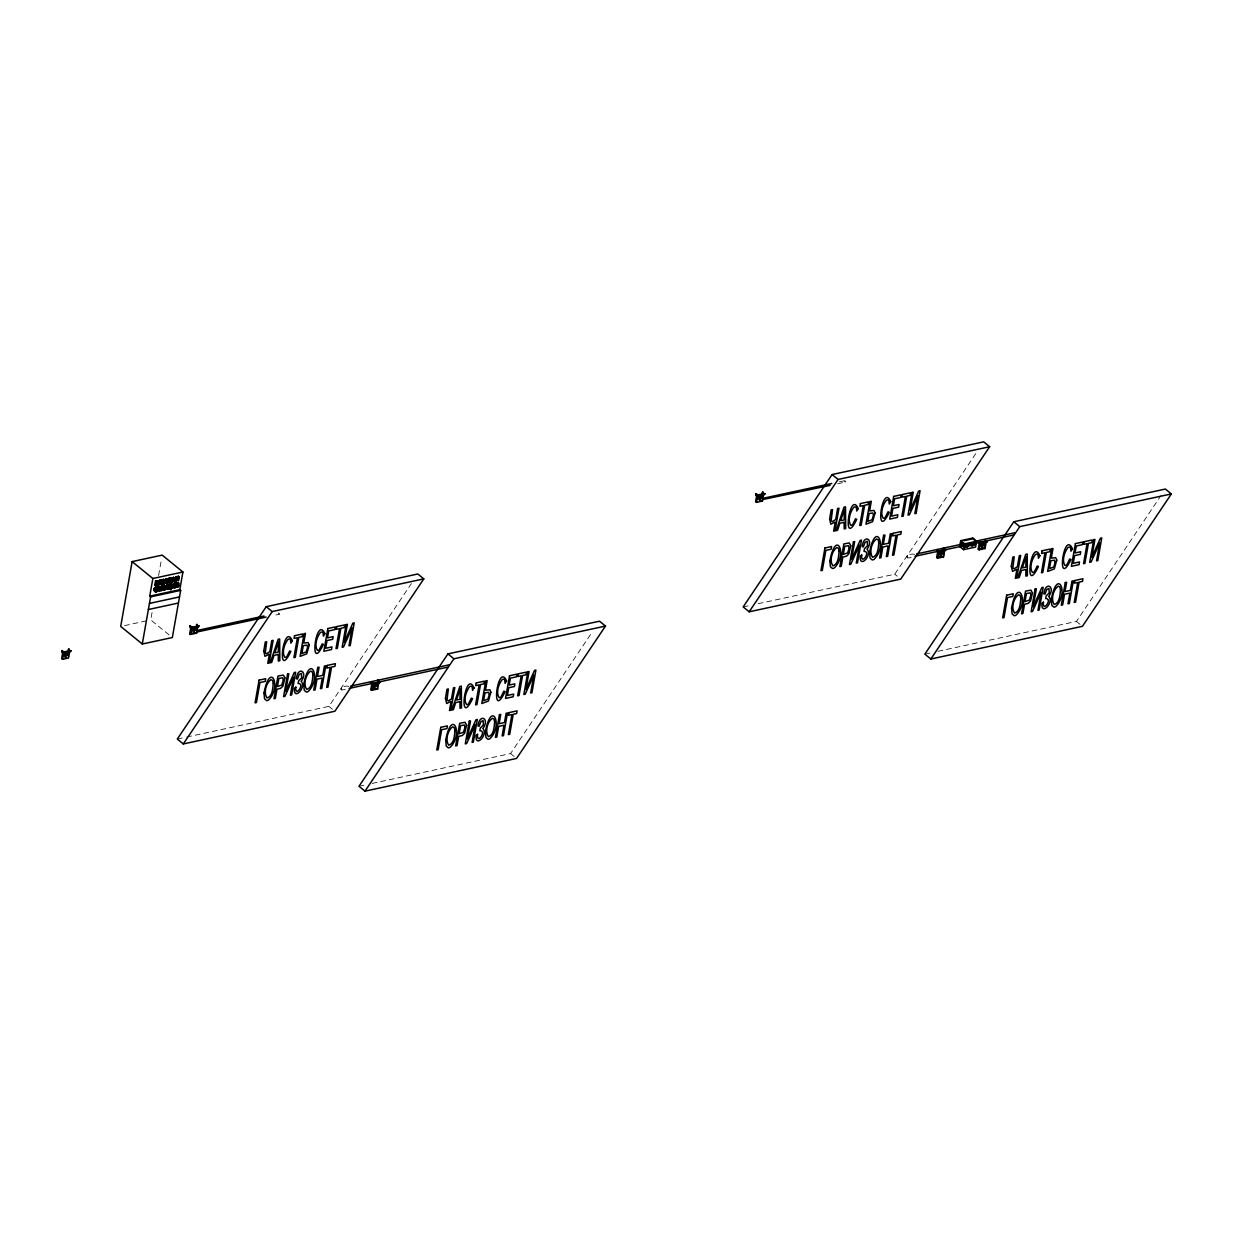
<?xml version="1.0" encoding="UTF-8"?>
<svg xmlns="http://www.w3.org/2000/svg" width="1233" height="1233" viewBox="0 0 1233 1233"><rect width="100%" height="100%" fill="white"/><g stroke="black" fill="none" stroke-linecap="round" stroke-linejoin="round"><path stroke-width="0.75" stroke-dasharray="5 3.75" d="M152.06 612.524L150.75 619.937L169.46 635.18M158.595 575.487L161.538 558.826M844.62 480.87L845.114 482.118L845.221 480.839M186.676 737.041L328.887 706.37L411.375 583.563M372.104 783.433L510.585 753.563L591.994 632.359M758.141 603.692L894.757 574.224L977.245 451.417M937.974 651.301L1076.44 621.432L1161.07 495.435M348.862 686.488C343.144 684.207 336.332 692.145 345.456 689.216M914.732 554.341C906.132 552.6 903.28 561.061 913.175 556.669M278.92 612.816L279.367 614.219L273.634 615.467M341.741 690.018L341.433 688.091M907.611 557.871L907.303 555.944M124.456 625.609L147.004 620.738M839.272 481.856L844.882 480.639M837.639 483.737L845.114 482.118M743.175 606.929L750.666 605.311M177.305 739.06L184.796 737.442M924.873 654.122L930.483 652.92M359.003 786.269L364.614 785.051M279.136 614.234L278.689 613.34M1076.44 621.432L1080.046 624.36M894.757 574.224L897.146 576.181M510.585 753.563L514.176 756.507M328.887 706.37L332.478 709.299"/><path stroke-width="1.5" d="M167.981 580.003L166.594 578.662L164.652 580.604M168.844 580.45C162.987 589.297 166.809 575.657 167.981 579.741M161.831 582.269C169.091 582.438 157.747 585.629 163.897 581.36M164.513 583.317C157.362 573.437 168.536 589.127 161.369 582.5M179.155 576.905C175.841 579.541 173.36 577.599 178.292 576.196L179.155 576.905C178.477 584.596 178.508 576.196 175.949 581.282L174.778 581.529L174.562 580.466L171.988 582.13L170.817 579.664M171.926 581.082L171.017 578.03L168.859 578.231L168.197 582.053L171.418 582.007L171.063 580.373M171.849 580.543L171.88 578.724L168.859 578.231M176.18 584.92L178.184 583.718L177.968 584.981C173.992 584.319 180.65 590.006 178.723 583.194L175.872 582.947L174.839 584.504M173.699 579.757L173.915 580.82L175.086 580.573L178.615 577.429L178.4 578.693L176.612 578.631L177.768 579.248M66.705 654.893L65.596 655.139M158.564 583.964L155.682 582.654L155.897 581.467L158.672 581.329L155.512 581.113L154.834 584.935L155.697 585.644L158.564 583.964L155.682 582.654M759.682 498.224L760.083 497.901M375.202 688.523C375.109 688.245 376.08 686.488 370.809 689.617L371.919 683.329M170.724 578.832L169.26 578.585L169.815 579.572M61.866 650.762L62.821 652.719L64.363 652.18A1.649 0.94 77.8 0 1 63.669 653.028L62.713 652.257A1.649 0.94 77.8 0 1 62.467 650.639L61.866 650.762A1.649 0.94 77.8 0 0 62.112 652.38L63.068 653.166A1.649 0.94 77.8 0 0 63.762 652.319L64.363 652.18M62.467 650.639L63.222 652.473L64.131 651.995M68.478 649.298L69.433 651.255L70.975 650.716A1.649 0.94 77.8 0 1 69.772 651.378A1.649 0.94 77.8 0 1 69.079 649.174L68.478 649.298A1.649 0.94 77.8 0 0 68.74 650.932L69.68 651.702A1.649 0.94 77.8 0 0 70.373 650.854L70.975 650.716M69.079 649.174L69.849 651.024L70.743 650.531M189.928 625.932C191.531 629.246 192.903 627.412 189.928 625.932A1.649 0.94 77.8 0 0 190.19 627.551L191.13 628.321A1.649 0.94 77.8 0 0 191.824 627.474M198.806 625.701C197.419 626.518 195.662 622.742 197.758 626.873A1.649 0.94 77.8 0 0 198.451 626.025L190.868 627.289L189.712 633.777L190.576 634.471L196.586 633.176L197.742 626.703C196.741 625.408 195.877 628.476 191.732 627.998L190.868 627.289M371.256 681.957L371.78 683.606L372.921 683.313A1.649 0.94 77.8 0 1 372.227 684.161L371.272 683.39A1.649 0.94 77.8 0 1 371.025 681.772L371.857 682.45M370.809 689.617L371.672 690.31L377.683 689.016L378.824 682.543L377.899 681.926A1.649 0.94 77.8 0 1 377.637 680.308L378.839 682.712A1.649 0.94 77.8 0 0 379.533 681.864L377.93 681.988M378.469 680.369L378.993 682.019L380.134 681.726A1.649 0.94 77.8 0 1 378.932 682.373A1.649 0.94 77.8 0 1 378.238 680.184L377.868 680.508M756.63 493.863L757.154 495.512L758.295 495.219A1.649 0.94 77.8 0 1 757.601 496.051L756.646 495.281A1.649 0.94 77.8 0 1 756.399 493.662L755.798 493.786A1.649 0.94 77.8 0 0 756.045 495.419L757 496.19A1.649 0.94 77.8 0 0 757.694 495.342L758.295 495.219M762.41 492.337L763.736 494.279A1.649 0.94 77.8 0 0 764.907 493.755L763.736 494.279A1.649 0.94 77.8 0 1 763.011 492.198L762.41 492.337A1.649 0.94 77.8 0 0 762.672 493.955L763.612 494.726A1.649 0.94 77.8 0 0 764.306 493.878L764.907 493.755M763.011 492.198L763.782 494.048L764.676 493.554M937.804 550.627C936.464 547.668 937.357 553.37 939.392 551.043A1.649 0.94 77.8 0 1 938.698 551.891L938.19 551.706M156.884 589.528C155.281 593.443 152.013 589.112 155.219 587.432C159.735 587.432 153.169 587.201 154.464 590.468C157.053 589.02 158.841 591.655 155.019 591.67C152.491 586.816 162.201 588.85 155.435 587.324M175.703 584.843L176.519 585.675L174.932 587.694L174.069 586.985L176.165 583.98L178.723 583.194M157.485 588.896C154.572 586.831 154.957 594.044 157.747 590.237M62.791 652.118L61.65 658.607L62.513 659.316L68.524 658.006L69.665 651.533L68.801 650.824L62.791 652.118L63.654 652.827L69.665 651.533L68.771 650.993M62.513 659.316L63.654 652.827M65.025 655.247L65.858 654.769M132.131 561.601L120.711 626.41L142.288 644.011L172.343 637.538L180.665 590.376L179.802 589.667L149.748 596.156L152.861 578.508L132.131 561.601L162.186 555.127L182.916 572.02L179.802 589.667M142.288 644.011L150.611 596.864L149.748 596.156M155.697 585.644L156.375 581.822L155.512 581.113M156.545 583.348L155.897 581.467M159.489 591.023L159.612 587.756L157.654 586.846L161.338 586.939L159.211 586.954L158.625 590.314L159.489 591.023L160.09 587.648M159.011 591.131L158.148 590.422L158.749 587.047L157.577 587.293M161.261 587.401L160.475 586.245M170.416 588.233L169.553 587.524L170.154 584.149L171.017 584.858L170.416 588.233L168.582 588.634L169.168 585.259C166.625 581.853 167.072 593.597 167.087 587.648L164.39 587.34L164.929 589.852L163.604 589.251L164.266 585.428L165.607 586.029L165.33 587.602L167.164 587.201L166.578 584.92L167.164 587.201M165.33 587.602L164.744 585.321M164.467 589.944L165.13 586.122L164.266 585.428M166.779 589.451L166.224 586.939M167.241 589.343L166.578 584.92M170.154 584.149L170.031 587.417C172.204 587.401 170.262 591.27 170.724 588.603L168.027 589.174L168.705 585.351L167.842 584.658M171.418 582.007L169.06 582.762L169.722 578.94M170.539 589.667L169.861 587.894L170.724 588.603M170.955 589.574L170.031 587.417M173.73 584.149L173.19 587.17C176.242 590.453 175.78 577.63 172.266 587.509L172.79 584.473C170.832 582.038 169.769 588.28 172.158 588.295L174.593 584.858L173.73 584.149L172.111 586.446M170.894 588.126L171.495 584.75L170.632 584.057M172.158 588.295L171.51 583.856M174.485 587.787L173.622 587.078L174.285 583.255L172.204 585.66M174.053 587.879L174.593 584.858M178.014 580.835L177.46 578.431M177.537 577.984L177.752 576.72L175.857 577.491L176.519 578.215M178.492 580.728L177.629 580.019L178.292 576.196M177.583 587.124L177.028 584.719L177.891 585.428M177.105 584.272L177.321 583.009L175.425 583.779M190.576 634.471L191.732 627.998M193.535 630.017L193.751 630.125M371.672 690.31L372.813 683.837L378.824 682.543L377.961 681.834M375.002 685.825L374.909 686.211M756.723 495.157L755.582 501.631L756.446 502.34L762.456 501.045L763.597 494.556L762.734 493.863L756.723 495.157L757.586 495.851L763.597 494.556L762.703 494.017M756.446 502.34L757.586 495.851M758.958 498.286L759.79 497.808M940.825 550.35L944.694 550.396L943.553 556.884L937.542 558.179L936.679 557.47L937.774 551.182M937.542 558.179L938.683 551.69L944.694 550.396L943.754 549.795A1.649 0.94 77.8 0 1 943.507 548.176L944.108 548.038M940.055 554.126L940.887 553.648M943.8 549.856L944.709 550.565A1.649 0.94 77.8 0 0 945.403 549.718L944.262 550.01L943.507 548.176M960.738 540.655L959.706 546.496L963.59 549.656L975.611 547.067L976.644 541.241L972.76 538.066L960.738 540.655L964.622 543.83L976.644 541.241M963.59 549.656L964.622 543.83M975.211 540.963L972.76 538.066M979.249 541.981L980.913 542.72A1.649 0.94 77.8 0 1 980.22 543.568L979.264 542.797L985.352 541.364L986.215 542.073L985.075 548.546L979.064 549.841L978.201 549.147L979.341 542.659A1.649 0.94 77.8 0 1 979.017 541.981M979.064 549.841L980.204 543.368L979.341 542.659M981.576 545.787L982.393 545.356M980.204 543.368C984.843 543.953 985.044 540.486 986.23 542.243A1.649 0.94 77.8 0 0 986.924 541.395L985.259 540.64M161.107 583.363L158.764 582.978C156.683 587.648 158.995 577.568 161.076 580.805L161.847 584.319L159.627 583.687L158.533 585.028L156.945 582.392M164.59 581.899C165.854 578.601 160.352 581.899 164.498 581.036C161.677 584.288 164.914 577.83 161.708 580.897M758.064 495.019L756.754 495.743L755.798 493.786M944.201 549.271A1.649 0.94 77.8 0 0 946.004 549.594L944.416 549.163M980.913 542.72L979.356 543.26L978.617 541.796M987.294 541.071L986.585 541.672L985.861 540.516M760.252 500.043L759.235 499.797L760.052 500.367M961.401 544.416C963.358 541.503 963.559 549.224 961.478 545.525M973.546 544.755L974.224 543.275L973.546 544.755L974.224 543.275L974.455 544.554M159.889 590.052L162.463 588.372L164.066 590.037L162.432 585.814L159.889 590.052L161.246 590.638L163.326 589.081L163.542 590.145M172.42 579.633L173.329 577.661L173.622 579.371M158.533 585.028L161.076 580.805M160.752 590.746L163.295 586.523M174.439 580.712L175.302 581.421L174.5 580.697C175.625 577.506 178.076 579.495 175.363 581.406L173.668 577.198L171.618 581.313M171.988 582.13L174.531 577.907M165.253 580.204L167.334 579.325L165.885 581.668L166.84 582.885L168.32 581.082L167.395 579.803M167.873 582.731L167.534 581.375L169.06 582.762M266.22 606.682L177.305 739.06L183.301 743.946L334.883 711.241L423.798 578.878L417.802 573.992L266.22 606.682L272.216 611.568L423.798 578.878M183.301 743.946L272.216 611.568M447.918 653.891L359.003 786.269L364.999 791.154L516.565 758.449L605.48 626.071L599.5 621.201L447.918 653.891L453.914 658.776L605.48 626.071M364.999 791.154L453.914 658.776M762.426 499.612L830.148 485.355M832.09 474.551L743.175 606.929L749.171 611.799L900.737 579.109L989.652 446.731L983.672 441.846L832.09 474.551L838.086 479.437L989.652 446.731M749.171 611.799L838.086 479.437M1013.788 521.759L924.873 654.122L930.853 659.008L1082.435 626.318L1171.35 493.94L1165.355 489.054L1013.788 521.759L1019.768 526.63L1171.35 493.94M930.853 659.008L1019.768 526.63M174.069 586.985L175.271 585.968L176.134 586.661L174.932 587.694M176.134 586.661L177.074 585.613M194.182 632.514C195.908 632.575 191.793 631.681 194.321 632.359M941.133 556.206L936.679 557.47M982.655 547.884C984.443 548.13 980.25 547.036 982.793 547.729M64.286 655L68 653.922M192.348 630.171L196.078 629.092M373.445 686.01L377.159 684.931M758.218 498.024L761.932 496.961M939.299 553.864L943.029 552.8M980.821 545.541L984.55 544.462M941.272 556.068C938.652 557.069 942.351 553.632 941.072 556.545M162.263 579.895L163.927 579.541L163.727 581.205M372.936 683.575L373.522 683.19A1.649 0.94 77.8 0 1 372.828 684.038L372.089 683.591M68.447 656.619L68.462 656.002M196.787 632.005L196.787 630.556L264.047 616.007M975.611 540.655L976.906 542.073L976.027 543.506M152.861 578.508L182.916 572.02M156.375 581.822L158.672 581.329M156.761 582.176L158.595 581.776M156.237 582.947L155.373 584.411L156.314 584.211M160.167 582.284L158.965 582.546L159.997 581.298M168.967 580.188L169.8 580.019M168.736 581.514L169.63 581.313M154.834 584.935L156.221 584.642M160.244 582.654L161.847 584.319M159.211 586.954L160.398 586.692M161.338 586.939L157.654 586.846M167.441 585.629L167.056 584.827M164.467 586.893L166.301 586.492M165.253 588.049L167.087 587.648M167.719 587.925L169.553 587.524M162.679 589.451L164.066 590.037M163.604 589.251L164.929 589.852M176.72 586.415L178.061 587.016M150.611 596.864L180.665 590.376M149.455 603.415L179.509 596.926M148.376 609.518L178.431 603.029M762.533 498.409L831.782 483.475M196.91 632.02L266.158 617.086M189.712 633.777L192.718 633.13M964.036 540.701L972.621 538.852M916.581 553.941L963.019 543.923M976.012 541.133L1015.006 532.718M976.505 542.011L964.483 544.616L960.599 541.441M915.04 556.268L963.327 545.865M976.32 543.059L1013.464 535.045M978.201 549.147L982.701 548.176M350.727 686.087L449.151 664.849M349.17 688.415L447.594 667.176M157.5 583.579L156.237 585.12L157.747 583.563L159.042 584.92M171.156 579.078L169.907 580.45L171.156 579.078L171.865 579.864M165.237 582.623L166.994 583.255M171.156 580.666L169.83 580.897L169.599 582.207L171.156 580.666L172.481 582.022M162.71 584.041L161.693 583.255M762.657 498.425L762.441 499.103M980.065 542.659L980.312 542.844A1.649 0.94 77.8 0 1 979.619 543.691L978.663 542.921A1.649 0.94 77.8 0 1 978.37 541.688M984.211 547.837L985.075 548.546M938.544 550.981L938.791 551.182A1.649 0.94 77.8 0 1 938.097 552.03L937.142 551.259A1.649 0.94 77.8 0 1 936.88 549.625M942.675 556.175L943.553 556.884M761.593 500.336L762.456 501.045M371.857 681.834L371.626 681.633A1.649 0.94 77.8 0 0 371.626 682.45M376.82 688.307L377.683 689.016M176.72 576.535L177.583 577.244M176.304 576.659L177.167 577.368M175.98 576.797L176.858 577.506M175.733 576.998L176.596 577.691M175.533 577.244L176.396 577.953M175.363 577.553L176.227 578.246M176.643 578.616L177.506 579.325M175.286 577.861L177.275 579.479M175.256 578.046L176.735 579.387M175.41 578.493L176.997 579.787M175.533 579.202L176.396 579.911M173.159 577.306L174.023 578.015M175.703 579.68L176.566 580.373M175.302 579.525L176.165 580.234M175.086 580.573L175.949 581.282M170.832 577.923L172.019 578.909M170.555 577.907L172.065 579.371M173.915 580.82L174.778 581.529M176.288 582.824L177.151 583.533M170.2 577.953L171.988 579.618M172.219 580.08L173.082 580.789M175.872 582.947L176.735 583.656M175.548 583.086L176.411 583.795M175.302 583.286L176.165 583.98M170.555 579.587L171.942 580.774M175.101 583.533L175.965 584.242M176.473 584.827L177.336 585.536M174.285 583.255L175.795 584.534M170.878 580.897L171.741 581.606M173.822 583.363L176.843 585.767M174.824 584.334L176.288 585.675M167.056 578.616L168.782 580.003M174.963 584.781L176.566 586.076M166.84 578.631L167.703 579.325M167.965 579.51L168.829 580.219M170.354 581.452L171.217 582.161M175.101 585.49L175.965 586.199M166.594 578.662L167.457 579.371M170.123 581.575L170.986 582.284M166.239 578.77L167.102 579.479M169.861 581.683L170.724 582.392M174.87 585.814L175.733 586.523M165.9 578.94L166.763 579.649M169.537 581.776L170.401 582.469M165.576 579.171L166.44 579.88M167.673 581.113L168.536 581.822M165.284 579.464L166.147 580.173M174.654 586.862L175.518 587.571M165.022 579.803L165.885 580.512M167.38 581.606L168.243 582.315M167.21 581.822L168.073 582.531M163.619 579.387L165.669 580.882M163.157 579.402L165.515 581.298M166.794 582.192L167.673 582.901M162.91 579.479L164.898 581.159M166.578 582.346L167.441 583.055M162.664 579.587L164.775 581.406M166.363 582.469L167.226 583.163M162.448 579.726L164.436 581.236M165.654 582.654L166.517 583.363M162.093 580.096L166.301 583.363M161.939 580.327L163.126 581.236M163.974 581.914L164.837 582.623M161.8 580.589L164.76 582.87M170.354 587.355L171.695 588.388M162.741 581.544L164.667 583.101M163.172 582.592L164.328 583.533M159.704 580.219L160.567 580.913M162.879 582.808L164.112 583.718M163.018 583.163L163.881 583.872M161.877 582.531L163.619 583.98M162.463 583.363L163.326 584.057M161.4 582.747L163.095 584.103M167.164 588.48L168.027 589.174M160.46 583.733L161.323 584.427M158.764 582.978L159.627 583.687M161.924 585.922L162.787 586.631M157.269 582.408L158.579 583.641M156.529 582.469L157.392 583.163M157.485 583.826L158.348 584.519M157.053 584.303L157.916 585.012M156.899 584.411L157.762 585.12M158.749 587.047L159.612 587.756M160.984 588.696L161.847 589.405M160.382 589.944L161.246 590.638M156.375 587.139L157.855 588.249M156.144 587.124L157.963 588.68M155.666 587.232L157.392 588.573M155.219 587.432L156.082 588.141M155.004 587.586L156.298 588.434M154.788 587.756L155.959 588.665M154.603 587.941L155.466 588.65M156.437 589.497L157.3 590.206M154.433 588.156L155.682 588.958M156.344 589.744L157.608 590.545M154.279 588.388L155.466 589.312M156.221 589.96L157.454 590.823M154.14 588.634L155.004 589.343M156.098 590.145L157.269 591.069M154.464 588.989L155.327 589.698M155.944 590.314L157.053 591.301M154.033 588.912L155.235 590.068M155.774 590.453L156.822 591.486M153.94 589.189L154.803 589.883M155.42 590.638L156.591 591.64M153.878 589.482L156.329 591.748M153.832 589.99L156.052 591.825M154.926 591.162L155.79 591.871M153.894 590.453L155.543 591.871M195.723 632.483L196.586 633.176M985.321 546.836L985.105 546.805M160.213 580.111L160.984 583.61M943.738 554.989L943.584 555.127M987.525 541.256A1.649 0.94 77.8 0 1 985.629 540.532M985.29 541.457A1.649 0.94 77.8 0 1 985.028 540.655M937.743 551.12A1.649 0.94 77.8 0 1 937.481 549.502M199.052 625.886A1.649 0.94 77.8 0 1 197.85 626.549A1.649 0.94 77.8 0 1 197.141 624.345M196.802 626.087A1.649 0.94 77.8 0 1 196.556 624.468M190.529 625.794A1.649 0.94 77.8 0 0 190.791 627.427L191.732 628.198A1.649 0.94 77.8 0 0 192.425 627.35M278.304 654.446L278.288 661.058L279.845 660.718L279.644 638.941L278.18 639.249L270.227 662.799L271.676 662.475L274.019 655.37L278.304 654.446M460.001 701.639L459.986 708.266L461.527 707.927L461.327 686.134L459.863 686.457L451.925 709.992L453.374 709.684L455.701 702.579L460.001 701.639M844.173 522.299L844.158 528.911L845.699 528.587L845.499 506.794L844.035 507.117L836.097 530.652L837.531 530.344L839.873 523.224L844.173 522.299M1025.871 569.507L1025.856 576.119L1027.397 575.78L1027.197 554.002L1025.733 554.326L1017.795 577.861L1019.229 577.553L1021.571 570.432L1025.871 569.507M278.35 646.03L278.319 652.087L274.836 652.827L278.458 641.484L278.35 646.03M460.048 693.239L460.017 699.296L456.534 700.036L460.156 688.692L460.048 693.239M844.22 513.899L844.189 519.941L840.706 520.696L844.328 509.352L844.22 513.899M1025.918 561.107L1025.871 567.149L1022.388 567.904L1026.01 556.545L1025.918 561.107M292.36 640.744L290.88 643.164L290.479 639.788A2.481 1.665 -50.8 0 0 287.828 639.573C284.391 644.088 281.648 652.195 284.777 657.297A2.25 1.495 -50.8 0 0 286.75 656.773L289.663 650.947L290.88 651.409C275.822 682.866 283.575 620.769 292.36 640.744M324.88 633.731L323.4 636.151L323 632.76A2.481 1.665 -50.8 0 0 320.349 632.56C316.912 637.076 314.168 645.183 317.297 650.284A2.25 1.495 -50.8 0 0 319.27 649.76L322.183 643.934L323.4 644.397C308.342 675.854 316.095 613.757 324.88 633.731M474.042 687.952L472.578 690.372L472.177 686.997A2.481 1.665 -50.8 0 0 469.526 686.781C466.074 691.297 463.346 699.404 466.475 704.505A2.25 1.495 -50.8 0 0 468.448 703.981L471.345 698.155L472.578 698.618C457.505 730.075 465.257 667.978 474.042 687.952M506.578 680.94L505.098 683.359L504.698 679.969A2.481 1.665 -50.8 0 0 502.047 679.768C498.594 684.284 495.866 692.391 498.995 697.493A2.25 1.495 -50.8 0 0 500.968 696.969L503.865 691.143L505.098 691.605C490.025 723.062 497.778 660.965 506.578 680.94M858.214 508.613L856.75 511.032L856.349 507.642A2.481 1.665 -50.8 0 0 853.698 507.426C850.246 511.957 847.518 520.064 850.647 525.166A2.25 1.495 -50.8 0 0 852.62 524.641L855.517 518.816L856.75 519.278C841.677 550.735 849.429 488.638 858.214 508.613M890.735 501.6L889.27 504.02L888.87 500.629A2.481 1.665 -50.8 0 0 886.219 500.413C882.766 504.929 880.038 513.036 883.167 518.153A2.25 1.495 -50.8 0 0 885.14 517.629L888.037 511.803L889.27 512.265C874.197 543.722 881.949 481.625 890.735 501.6M1039.912 555.821L1038.433 558.241L1038.032 554.85A2.481 1.665 -50.8 0 0 1035.381 554.634C1031.944 559.15 1029.201 567.257 1032.329 572.374A2.25 1.495 -50.8 0 0 1034.302 571.85L1037.215 566.024L1038.433 566.486C1023.375 597.943 1031.127 535.846 1039.912 555.821M1072.433 548.808L1070.953 551.213L1070.552 547.837A2.481 1.665 -50.8 0 0 1067.901 547.622C1064.464 552.137 1061.721 560.244 1064.85 565.346A2.25 1.495 -50.8 0 0 1066.838 564.837L1069.735 558.996L1070.968 559.474C1055.895 590.931 1063.647 528.834 1072.433 548.808M309.221 645.029L306.724 653.844L300.097 656.357L304.104 633.654L305.46 633.361L303.75 643.056L308.158 642.578L309.221 645.029M490.904 692.237L488.422 701.053L481.795 703.55L485.787 680.863L487.158 680.57L485.448 690.264L489.855 689.786L490.904 692.237M875.076 512.897L872.594 521.713L865.967 524.21L869.959 501.523L871.315 501.23L869.619 510.924L874.027 510.447L875.076 512.897M1056.773 560.106L1054.292 568.922L1047.649 571.418L1051.657 548.731L1053.013 548.438L1051.302 558.117L1055.71 557.655L1056.773 560.106M295.858 687.151C294.672 698.356 305.661 683.375 298.155 683.483L298.617 680.863L301.653 677.796L301.422 673.418L299.203 674.466L297.461 679.059L296.259 678.689C298.124 665.342 308.466 671.939 301.114 681.371L301.7 681.941C305.954 688.43 293.192 700.822 294.44 688.168L295.858 687.151M477.556 734.359C476.37 745.564 487.359 730.583 479.837 730.691L480.3 728.071L483.351 725.004L483.12 720.627L480.885 721.675L479.144 726.268L477.957 725.898C479.822 712.551 490.148 719.132 482.812 728.58L483.398 729.15C487.636 735.639 474.89 748.03 476.123 735.377L477.556 734.359M861.728 555.004C860.542 566.224 871.531 551.243 864.009 551.336L864.472 548.731L867.523 545.649L867.292 541.287L865.057 542.32L863.316 546.928L862.129 546.558C863.994 533.195 874.32 539.792 866.969 549.224L867.57 549.81C871.808 556.299 859.062 568.69 860.295 556.037L861.728 555.004M1043.411 602.213C1042.224 613.433 1053.213 598.452 1045.707 598.544L1046.17 595.94L1049.221 592.857L1048.99 588.495L1046.755 589.528L1045.014 594.121L1043.827 593.767C1045.676 580.404 1056.018 587 1048.667 596.433L1049.268 597.019C1053.506 603.492 1040.76 615.899 1041.993 603.23L1043.411 602.213M264.001 693.069L264.556 698.849L266.575 700.621A3.437 2.296 -50.8 0 0 268.609 699.943C282.11 686.75 270.243 660.148 264.001 693.069M303.703 684.5L304.258 690.28L306.262 692.052A3.437 2.296 -50.8 0 0 308.312 691.374C321.813 678.181 309.945 651.579 303.703 684.5M445.683 740.278L446.238 746.057L448.257 747.83A3.437 2.296 -50.8 0 0 450.307 747.152C463.793 733.959 451.941 707.357 445.683 740.278M485.386 731.708L485.941 737.488L487.96 739.261A3.437 2.296 -50.8 0 0 490.01 738.582C503.496 725.389 491.628 698.787 485.386 731.708M829.855 560.923L830.41 566.718L832.429 568.49A3.437 2.296 -50.8 0 0 834.479 567.796C847.965 554.619 836.113 528.017 829.855 560.923M869.558 552.369L870.113 558.148L872.132 559.921A3.437 2.296 -50.8 0 0 874.182 559.243C887.668 546.049 875.8 519.447 869.558 552.369M1011.553 608.131L1012.108 613.911L1014.127 615.699A3.437 2.296 -50.8 0 0 1016.162 615.005C1029.663 601.812 1017.795 575.21 1011.553 608.131M1051.256 599.577L1051.811 605.357L1053.83 607.129A3.437 2.296 -50.8 0 0 1055.864 606.436C1069.365 593.258 1057.498 566.656 1051.256 599.577M284.9 677.903L282.974 686.01L280.631 688.322L276.978 689.232L275.344 698.448L273.988 698.741L277.98 676.054L283.39 675.098L284.9 677.903M466.598 725.096L464.656 733.203L462.329 735.515L458.661 736.425L457.042 745.657L455.686 745.95L459.678 723.262L465.072 722.307L466.598 725.096M850.77 545.757L848.828 553.864L846.501 556.175L842.833 557.085L841.214 566.317L839.843 566.61L843.85 543.923L849.244 542.967L850.77 545.757M1032.453 592.965L1030.526 601.072L1028.183 603.384L1024.531 604.293L1022.897 613.525L1021.54 613.818L1025.548 591.116L1030.942 590.16L1032.453 592.965M273.264 683.344C272.709 688.199 272.647 696.368 267.006 698.001C263.415 693.023 265.927 683.19 270.952 679.676L272.585 680.416L273.264 683.344M312.966 674.79C312.411 679.63 312.334 687.798 306.709 689.447C303.118 684.469 305.614 674.636 310.654 671.106L312.288 671.846L312.966 674.79M454.962 730.553C454.407 735.407 454.33 743.576 448.704 745.21C445.113 740.232 447.61 730.398 452.65 726.869L454.283 727.624L454.962 730.553M494.649 721.983C494.109 726.838 494.032 735.007 488.407 736.656C484.8 731.678 487.312 721.844 492.352 718.315L493.986 719.055L494.649 721.983M839.118 551.213C838.579 556.068 838.502 564.221 832.876 565.87C829.27 560.892 831.782 551.059 836.822 547.529L838.455 548.269L839.118 551.213M878.821 542.643C878.281 547.498 878.204 555.667 872.579 557.301C868.972 552.322 871.484 542.489 876.524 538.975L878.158 539.715L878.821 542.643M1020.816 598.421C1020.261 603.276 1020.2 611.429 1014.559 613.078C1010.968 608.1 1013.48 598.267 1018.52 594.738L1020.138 595.477L1020.816 598.421M1060.519 589.852C1059.964 594.707 1059.902 602.875 1054.261 604.509C1050.67 599.531 1053.182 589.698 1058.207 586.168L1059.841 586.923L1060.519 589.852M65.164 657.112C67.121 658.638 66.582 656.002 65.164 657.112M263.754 651.178L264.956 656.31L269.38 654.184L267.761 663.323L269.118 663.03L273.125 640.343L271.769 640.636L269.827 651.671L266.559 653.721L265.28 652.874L266.667 641.73L265.295 642.023L263.754 651.178M445.452 698.387L446.654 703.519L451.078 701.377L449.459 710.532L450.816 710.239L454.823 687.552L453.467 687.844L451.509 698.88L448.242 700.93L446.978 700.082L448.35 688.939L446.993 689.232L445.452 698.387M829.624 519.031L830.811 524.164L835.25 522.037L833.631 531.192L834.988 530.899L838.995 508.196L837.623 508.489L835.681 519.525L832.414 521.59L831.15 520.742L832.522 509.599L831.165 509.892L829.624 519.031M1011.307 566.24L1012.509 571.372L1016.932 569.245L1015.329 578.385L1016.686 578.092L1020.677 555.405L1019.321 555.698L1017.379 566.733L1014.112 568.798L1012.848 567.951L1014.22 556.807L1012.863 557.1L1011.307 566.24M959.598 544.801C960.291 550.411 962.603 542.397 959.598 544.801M307.68 647.155L306.185 651.933L301.9 653.505L303.287 645.645L306.94 645.121L307.68 647.155M489.362 694.364L487.883 699.142L483.598 700.714L484.985 692.854L488.638 692.329L489.362 694.364M873.534 515.024L872.055 519.802L867.77 521.359L869.157 513.498L872.81 512.99L873.534 515.024M1055.232 562.233L1053.753 567.01L1049.468 568.567L1050.855 560.707L1054.508 560.183L1055.232 562.233M283.405 680.015L281.756 685.039L277.44 686.55L278.874 678.443L282.727 677.796L283.405 680.015M465.088 727.223L463.438 732.232L459.138 733.758L460.572 725.636L464.425 725.004L465.088 727.223M849.26 547.884L847.61 552.893L843.31 554.403L844.744 546.296L848.597 545.664L849.26 547.884M1030.958 595.092L1029.308 600.101L1025.008 601.612L1026.426 593.505L1030.295 592.873L1030.958 595.092M64.424 653.305L63.962 655.894L68.169 654.985L68.632 652.396L64.424 653.305M192.487 628.476L192.04 631.065L196.247 630.155L196.694 627.566L192.487 628.476M259.084 680.123L255.077 702.825L256.433 702.533L259.963 682.512L265.249 681.371L265.727 678.705L259.084 680.123M287.582 673.989L283.575 696.676L284.931 696.383L293.562 677.271L290.402 695.196L291.635 694.934L295.643 672.247L294.271 672.54L285.64 691.682L288.815 673.711L287.582 673.989M294.517 635.719L294.04 638.401L297.43 637.677L293.901 657.682L295.257 657.389L298.787 637.384L302.177 636.644L302.655 633.962L294.517 635.719M317.729 667.485L313.721 690.172L315.093 689.879L316.973 679.183L322.306 678.027L320.426 688.723L321.782 688.43L325.789 665.743L324.433 666.036L322.784 675.36L317.451 676.501L319.085 667.192L317.729 667.485M327.839 628.537L323.832 651.224L331.492 649.575L331.97 646.893L325.666 648.265L327.022 640.528L332.71 639.311L333.172 636.644L327.5 637.877L328.718 630.926L334.79 629.616L335.268 626.934L327.839 628.537M327.269 665.419L326.807 668.101L330.182 667.361L326.653 687.382L328.024 687.089L331.554 667.068L334.944 666.344L335.422 663.662L327.269 665.419M336.609 626.641L336.131 629.323L339.522 628.599L335.993 648.604L337.349 648.311L340.878 628.306L344.269 627.566L344.747 624.884L336.609 626.641M346.165 624.592L342.158 647.279L343.514 646.986L352.145 627.874L348.985 645.799L350.218 645.537L354.225 622.85L352.854 623.143L344.223 642.285L347.398 624.314L346.165 624.592M373.584 684.315L373.121 686.904L377.329 685.995L377.791 683.406L373.584 684.315M440.782 727.331L436.775 750.034L438.131 749.741L441.661 729.72L446.947 728.58L447.409 725.898L440.782 727.331M469.264 721.197L465.273 743.884L466.629 743.591L475.26 724.48L472.1 742.405L473.333 742.143L477.325 719.456L475.969 719.748L467.338 738.891L470.497 720.92L469.264 721.197M476.215 682.928L475.738 685.61L479.128 684.885L475.599 704.891L476.955 704.598L480.485 684.592L483.875 683.853L484.353 681.171L476.215 682.928M499.427 714.693L495.419 737.38L496.776 737.087L498.671 726.391L504.004 725.235L502.124 735.931L503.48 735.639L507.472 712.951L506.116 713.244L504.482 722.553L499.134 723.709L500.783 714.4L499.427 714.693M509.537 675.746L505.53 698.433L513.19 696.784L513.668 694.102L507.364 695.458L508.72 687.737L514.408 686.519L514.87 683.853L509.198 685.086L510.416 678.135L516.488 676.825L516.951 674.143L509.537 675.746M508.967 712.628L508.505 715.31L511.88 714.57L508.35 734.591L509.707 734.298L513.236 714.277L516.642 713.553L517.105 710.871L508.967 712.628M518.307 673.85L517.829 676.532L521.205 675.807L517.675 695.813L519.047 695.52L522.576 675.514L525.967 674.775L526.445 672.093L518.307 673.85M527.847 671.785L523.855 694.487L525.212 694.194L533.843 675.083L530.683 693.008L531.916 692.746L535.923 670.058L534.552 670.351L525.921 689.494L529.08 671.523L527.847 671.785M758.357 496.329L757.894 498.933L762.102 498.024L762.564 495.435L758.357 496.329M824.939 547.991L820.947 570.679L822.303 570.386L825.833 550.38L831.119 549.24L831.581 546.558L824.939 547.991M853.436 541.842L849.445 564.544L850.801 564.252L859.432 545.14L856.272 563.065L857.505 562.803L861.497 540.1L860.141 540.408L851.51 559.551L854.669 541.58L853.436 541.842M860.387 503.588L859.91 506.27L863.285 505.53L859.771 525.551L861.127 525.258L864.657 505.237L868.047 504.513L868.525 501.831L860.387 503.588M883.599 535.338L879.591 558.04L880.948 557.732L882.843 547.051L888.176 545.895L886.296 556.592L887.652 556.299L891.644 533.612L890.288 533.904L888.654 543.214L883.306 544.37L884.955 535.045L883.599 535.338M893.694 496.406L889.702 519.093L897.362 517.444L897.84 514.762L891.536 516.118L892.892 508.397L898.58 507.179L899.042 504.513L893.355 505.73L894.588 498.779L900.66 497.485L901.123 494.803L893.694 496.406M893.139 533.288L892.661 535.954L896.052 535.23L892.522 555.251L893.879 554.958L897.408 534.937L900.814 534.213L901.277 531.531L893.139 533.288M902.464 494.51L902.001 497.192L905.376 496.452L901.847 516.473L903.219 516.18L906.733 496.159L910.139 495.435L910.617 492.753L902.464 494.51M912.019 492.445L908.027 515.132L909.384 514.839L918.015 495.743L914.855 513.668L916.088 513.406L920.08 490.703L918.724 491.011L910.093 510.154L913.252 492.183L912.019 492.445M939.454 552.168L938.991 554.773L943.199 553.864L943.661 551.259L939.454 552.168M965.501 544.863L964.56 547.822L966.749 544.924L966.657 547.36L967.165 544.508L965.501 544.863M967.381 546.866L969.785 543.938L968.383 545.926C966.441 542.119 969.338 546.851 967.381 546.866M969.631 545.556L970.633 545.34L969.631 545.556M971.311 544.292C971.681 550.149 973.515 540.593 971.311 544.292M980.975 543.845L980.512 546.435L984.72 545.525L985.182 542.936L980.975 543.845M1006.637 595.2L1002.645 617.887L1004.001 617.594L1007.531 597.589L1012.802 596.448L1013.279 593.767L1006.637 595.2M1035.134 589.05L1031.127 611.738L1032.499 611.445L1041.13 592.349L1037.955 610.273L1039.188 610.011L1043.195 587.309L1041.823 587.602L1033.192 606.759L1036.367 588.788L1035.134 589.05M1042.07 550.797L1041.608 553.478L1044.983 552.738L1041.453 572.759L1042.81 572.466L1046.339 552.446L1049.745 551.721L1050.208 549.039L1042.07 550.797M1065.281 582.546L1061.289 605.233L1062.646 604.941L1064.526 594.244L1069.874 593.104L1067.978 603.8L1069.335 603.507L1073.342 580.805L1071.986 581.097L1070.336 590.422L1065.004 591.578L1066.653 582.253L1065.281 582.546M1075.392 543.614L1071.4 566.301L1079.06 564.652L1079.522 561.971L1073.219 563.327L1074.59 555.605L1080.262 554.372L1080.74 551.721L1075.053 552.939L1076.286 545.988L1082.343 544.678L1082.821 542.011L1075.392 543.614M1074.837 580.496L1074.359 583.163L1077.75 582.438L1074.22 602.444L1075.577 602.151L1079.106 582.146L1082.497 581.406L1082.975 578.739L1074.837 580.496M1084.161 541.719L1083.699 544.4L1087.074 543.661L1083.545 563.681L1084.901 563.389L1088.431 543.368L1091.837 542.643L1092.299 539.962L1084.161 541.719M1093.717 539.653L1089.71 562.34L1091.082 562.048L1099.713 542.952L1096.553 560.876L1097.786 560.599L1101.778 537.912L1100.422 538.204L1091.775 557.362L1094.95 539.391L1093.717 539.653M160.737 581.267L159.843 583.24L161.045 582.978L160.737 581.267M162.093 586.276L161.184 588.249L162.386 588.002L162.093 586.276M162.956 586.985L162.047 588.958L163.249 588.696L162.956 586.985M174.192 578.369L173.283 580.342L174.485 580.08L174.192 578.369M973.392 545.078C971.219 548.423 976.012 539.438 974.502 544.832L973.392 545.078"/></g></svg>
